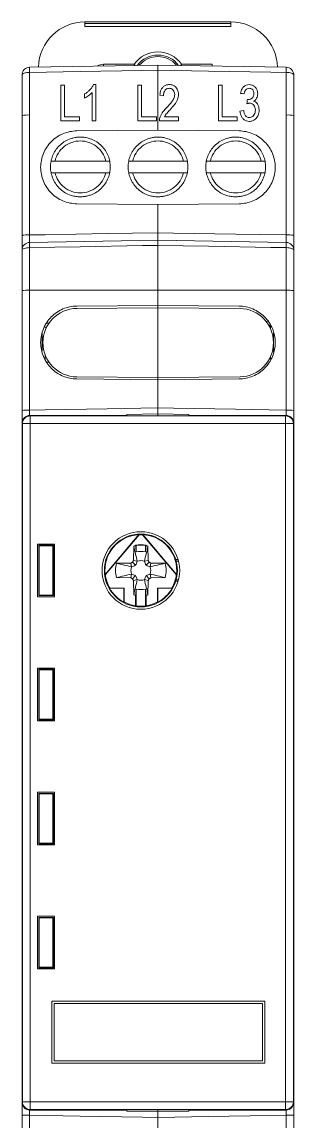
# Model space of a CAD drawing. Header units: millimetres. Extents: x 2703 to 2776, y 1842 to 1949.
# Drawn here: x 2728.5 to 2746, y 1877.8 to 1948.7 of the extents above; entities that cross this region are included whole.
import ezdxf

# ---------------------------------------------------------------- set-up
doc = ezdxf.new("R2010")
doc.units = ezdxf.units.MM

msp = doc.modelspace()

# ---------------------------------------------------------------- linework, layer by layer
at = {"color": 7, "linetype": 'Continuous', "lineweight": 15}
for p, q in [((2732.549, 1948.67), (2741.949, 1948.67)), ((2732.549, 1948.57), (2732.549, 1948.67)), ((2732.549, 1948.57), (2741.949, 1948.57)), ((2732.549, 1948.57), (2732.549, 1948.37)), ((2741.949, 1948.57), (2741.949, 1948.67)), ((2741.949, 1948.57), (2741.949, 1948.37)), ((2741.949, 1948.37), (2732.549, 1948.37)), ((2728.99, 1945.75), (2737.249, 1945.895)), ((2733.749, 1945.939), (2735.726, 1945.939)), ((2737.249, 1945.895), (2745.508, 1945.75)), ((2738.772, 1945.939), (2740.749, 1945.939)), ((2728.499, 1942.644), (2728.499, 1945.251)), ((2728.99, 1945.414), (2728.99, 1942.668)), ((2737.249, 1945.563), (2737.249, 1942.675)), ((2745.508, 1942.668), (2745.508, 1945.414)), ((2745.999, 1945.251), (2745.999, 1942.644)), ((2731, 1944.602), (2731.24, 1944.602)), ((2733.096, 1944.632), (2733.252, 1944.632)), ((2735.961, 1944.602), (2736.201, 1944.602)), ((2741.151, 1944.602), (2741.391, 1944.602)), ((2737.612, 1943.911), (2737.372, 1943.941)), ((2742.532, 1942.92), (2742.772, 1942.95)), ((2728.499, 1934.915), (2728.499, 1942.644)), ((2728.99, 1942.668), (2728.99, 1934.932)), ((2732.201, 1942.29), (2731, 1942.29)), ((2731.24, 1942.56), (2732.201, 1942.56)), ((2732.201, 1942.56), (2732.201, 1942.29)), ((2733.252, 1942.29), (2733.012, 1942.29)), ((2737.162, 1942.56), (2737.162, 1942.29)), ((2737.249, 1942.675), (2737.249, 1941.69)), ((2738.572, 1942.56), (2738.572, 1942.29)), ((2742.352, 1942.29), (2741.151, 1942.29)), ((2741.391, 1942.56), (2742.352, 1942.56)), ((2742.352, 1942.56), (2742.352, 1942.29)), ((2745.508, 1934.932), (2745.508, 1942.668)), ((2745.999, 1942.644), (2745.999, 1934.915)), ((2746.009, 1942.551), (2745.999, 1942.551)), ((2746.009, 1942.551), (2746.009, 1937.884)), ((2737.249, 1941.69), (2742.469, 1941.644)), ((2730.624, 1939.697), (2733.889, 1939.697)), ((2735.624, 1939.697), (2738.889, 1939.697)), ((2740.624, 1939.697), (2743.889, 1939.697)), ((2733.889, 1938.947), (2730.624, 1938.947)), ((2738.889, 1938.947), (2735.624, 1938.947)), ((2743.889, 1938.947), (2740.624, 1938.947)), ((2746.009, 1937.884), (2745.999, 1937.884)), ((2746.009, 1937.884), (2746.009, 1937.217)), ((2737.249, 1936.899), (2732.028, 1936.945)), ((2737.249, 1936.899), (2742.469, 1936.945)), ((2737.249, 1936.899), (2737.249, 1935.076)), ((2746.009, 1937.217), (2745.999, 1937.217)), ((2746.009, 1936.551), (2745.999, 1936.551)), ((2746.009, 1937.217), (2746.009, 1936.551)), ((2728.99, 1934.45), (2737.249, 1934.595)), ((2737.249, 1934.595), (2745.508, 1934.45)), ((2728.499, 1931.344), (2728.499, 1933.951)), ((2728.99, 1934.114), (2728.99, 1931.368)), ((2737.249, 1934.263), (2737.249, 1931.375)), ((2745.508, 1931.368), (2745.508, 1934.114)), ((2745.999, 1933.951), (2745.999, 1931.344)), ((2746.009, 1933.051), (2745.999, 1933.051)), ((2746.009, 1930.651), (2746.009, 1933.051)), ((2728.499, 1923.615), (2728.499, 1931.344)), ((2728.99, 1931.368), (2737.249, 1931.375)), ((2728.99, 1931.368), (2728.99, 1923.632)), ((2737.249, 1931.375), (2737.249, 1930.39)), ((2745.508, 1931.368), (2737.249, 1931.375)), ((2745.508, 1923.632), (2745.508, 1931.368)), ((2745.999, 1931.344), (2745.999, 1923.615)), ((2737.249, 1930.39), (2732.028, 1930.344)), ((2737.249, 1930.239), (2732.03, 1930.193)), ((2737.249, 1930.39), (2742.469, 1930.344)), ((2737.249, 1925.734), (2737.249, 1930.239)), ((2742.536, 1930.193), (2737.249, 1930.239)), ((2746.009, 1930.651), (2745.999, 1930.651)), ((2729.954, 1928.995), (2730.086, 1928.995)), ((2730.059, 1929.239), (2730.232, 1929.239)), ((2744.209, 1929.36), (2744.34, 1929.363)), ((2744.449, 1928.987), (2744.449, 1929.165)), ((2729.799, 1928.609), (2729.799, 1927.432)), ((2729.871, 1928.345), (2729.799, 1928.345)), ((2744.699, 1927.408), (2744.699, 1928.583)), ((2730.232, 1926.734), (2730.101, 1926.734)), ((2744.33, 1926.611), (2744.211, 1926.613)), ((2737.249, 1925.599), (2732.028, 1925.645)), ((2737.249, 1925.734), (2732.03, 1925.78)), ((2742.541, 1925.78), (2737.249, 1925.734)), ((2737.249, 1925.599), (2742.469, 1925.645)), ((2737.249, 1925.599), (2737.249, 1923.776)), ((2728.999, 1923.295), (2729.028, 1923.265)), ((2735.249, 1923.295), (2728.999, 1923.295)), ((2729.028, 1922.765), (2729.028, 1923.265)), ((2729.028, 1923.265), (2745.47, 1923.265)), ((2735.043, 1923.284), (2735.043, 1923.274)), ((2735.249, 1923.284), (2735.043, 1923.284)), ((2735.043, 1923.274), (2735.043, 1923.284)), ((2735.043, 1923.274), (2739.455, 1923.274)), ((2735.249, 1923.36), (2737.249, 1923.395)), ((2735.249, 1923.274), (2735.249, 1923.36)), ((2737.249, 1923.395), (2737.249, 1923.274)), ((2737.249, 1923.395), (2739.249, 1923.36)), ((2739.249, 1923.36), (2739.249, 1923.274)), ((2745.499, 1923.295), (2739.249, 1923.295)), ((2739.455, 1923.284), (2739.249, 1923.284)), ((2739.455, 1923.274), (2739.455, 1923.284)), ((2739.455, 1923.274), (2739.455, 1923.284)), ((2745.47, 1923.265), (2745.499, 1923.295)), ((2745.47, 1922.765), (2745.47, 1923.265)), ((2728.528, 1922.765), (2728.499, 1922.795)), ((2728.499, 1922.795), (2728.499, 1878.995)), ((2728.499, 1922.651), (2728.499, 1879.139)), ((2729.028, 1922.765), (2728.528, 1922.765)), ((2728.528, 1879.024), (2728.528, 1922.765)), ((2745.47, 1922.765), (2729.028, 1922.765)), ((2729.028, 1922.765), (2729.028, 1879.024)), ((2745.47, 1879.024), (2745.47, 1922.765)), ((2745.97, 1922.765), (2745.47, 1922.765)), ((2745.999, 1922.795), (2745.97, 1922.765)), ((2745.97, 1922.765), (2745.97, 1879.024)), ((2745.999, 1878.995), (2745.999, 1922.795)), ((2745.999, 1879.139), (2745.999, 1922.651)), ((2733.849, 1913.033), (2736.025, 1915.606)), ((2733.867, 1913.027), (2736.033, 1915.589)), ((2736.033, 1915.589), (2736.025, 1915.606)), ((2736.273, 1915.606), (2736.265, 1915.589)), ((2736.265, 1915.589), (2738.431, 1913.027)), ((2736.273, 1915.606), (2738.449, 1913.033)), ((2729.499, 1914.995), (2730.599, 1914.995)), ((2729.499, 1911.595), (2729.499, 1914.995)), ((2729.609, 1914.885), (2729.574, 1914.92)), ((2729.574, 1914.92), (2729.574, 1911.67)), ((2730.524, 1914.92), (2729.574, 1914.92)), ((2729.609, 1914.885), (2729.609, 1911.704)), ((2730.489, 1914.885), (2729.609, 1914.885)), ((2730.489, 1914.885), (2730.524, 1914.92)), ((2730.489, 1911.704), (2730.489, 1914.885)), ((2730.524, 1911.67), (2730.524, 1914.92)), ((2730.599, 1914.995), (2730.599, 1911.595)), ((2735.688, 1914.86), (2735.672, 1913.94)), ((2735.814, 1914.928), (2735.814, 1914.892)), ((2735.849, 1914.899), (2735.849, 1914.491)), ((2736.449, 1914.491), (2736.449, 1914.899)), ((2736.484, 1914.892), (2736.484, 1914.928)), ((2736.626, 1913.94), (2736.61, 1914.86)), ((2735.672, 1913.94), (2735.62, 1913.824)), ((2735.672, 1913.94), (2735.916, 1913.885)), ((2736.626, 1913.94), (2736.381, 1913.885)), ((2736.678, 1913.824), (2736.626, 1913.94)), ((2738.392, 1913.995), (2738.549, 1913.995)), ((2738.421, 1913.895), (2738.576, 1913.895)), ((2735.504, 1913.772), (2734.583, 1913.756)), ((2735.62, 1913.824), (2735.504, 1913.772)), ((2735.504, 1913.772), (2735.558, 1913.527)), ((2735.62, 1913.824), (2735.814, 1913.63)), ((2736.678, 1913.824), (2736.484, 1913.63)), ((2736.794, 1913.772), (2736.678, 1913.824)), ((2736.794, 1913.772), (2736.74, 1913.527)), ((2737.715, 1913.756), (2736.794, 1913.772)), ((2733.849, 1913.033), (2733.867, 1913.027)), ((2734.583, 1912.833), (2735.504, 1912.817)), ((2735.504, 1912.817), (2735.558, 1913.062)), ((2735.504, 1912.817), (2735.62, 1912.766)), ((2735.62, 1912.766), (2735.814, 1912.96)), ((2735.62, 1912.766), (2735.672, 1912.649)), ((2735.672, 1912.649), (2735.916, 1912.704)), ((2735.672, 1912.649), (2735.688, 1911.729)), ((2736.626, 1912.649), (2736.381, 1912.704)), ((2736.678, 1912.766), (2736.484, 1912.96)), ((2736.61, 1911.729), (2736.626, 1912.649)), ((2736.626, 1912.649), (2736.678, 1912.766)), ((2736.678, 1912.766), (2736.794, 1912.817)), ((2736.794, 1912.817), (2736.74, 1913.062)), ((2736.794, 1912.817), (2737.715, 1912.833)), ((2738.549, 1912.595), (2738.392, 1912.595)), ((2738.576, 1912.695), (2738.421, 1912.695)), ((2738.431, 1913.027), (2738.449, 1913.033)), ((2734.15, 1912.162), (2734.14, 1912.145)), ((2735.049, 1912.145), (2734.14, 1912.145)), ((2735.066, 1912.162), (2734.15, 1912.162)), ((2735.049, 1912.145), (2735.066, 1912.162)), ((2735.049, 1911.258), (2735.049, 1912.145)), ((2735.066, 1911.268), (2735.066, 1912.162)), ((2735.849, 1912.098), (2735.849, 1911.003)), ((2736.449, 1911.003), (2736.449, 1912.098)), ((2737.231, 1912.162), (2737.231, 1911.268)), ((2738.148, 1912.162), (2737.231, 1912.162)), ((2737.249, 1912.145), (2737.231, 1912.162)), ((2738.158, 1912.145), (2737.249, 1912.145)), ((2737.249, 1912.145), (2737.249, 1911.258)), ((2730.599, 1911.595), (2729.499, 1911.595)), ((2729.609, 1911.704), (2729.574, 1911.67)), ((2729.574, 1911.67), (2730.524, 1911.67)), ((2729.609, 1911.704), (2730.489, 1911.704)), ((2730.489, 1911.704), (2730.524, 1911.67)), ((2735.049, 1911.258), (2735.066, 1911.268)), ((2735.814, 1911.697), (2735.814, 1911.021)), ((2736.484, 1911.021), (2736.484, 1911.697)), ((2737.231, 1911.268), (2737.249, 1911.258)), ((2729.499, 1906.995), (2730.599, 1906.995)), ((2729.499, 1903.595), (2729.499, 1906.995)), ((2729.609, 1906.885), (2729.574, 1906.92)), ((2729.574, 1906.92), (2729.574, 1903.67)), ((2730.524, 1906.92), (2729.574, 1906.92)), ((2729.609, 1906.885), (2729.609, 1903.704)), ((2730.489, 1906.885), (2729.609, 1906.885)), ((2730.489, 1906.885), (2730.524, 1906.92)), ((2730.489, 1903.704), (2730.489, 1906.885)), ((2730.524, 1903.67), (2730.524, 1906.92)), ((2730.599, 1906.995), (2730.599, 1903.595)), ((2730.599, 1903.595), (2729.499, 1903.595)), ((2729.609, 1903.704), (2729.574, 1903.67)), ((2729.574, 1903.67), (2730.524, 1903.67)), ((2729.609, 1903.704), (2730.489, 1903.704)), ((2730.489, 1903.704), (2730.524, 1903.67)), ((2729.499, 1895.595), (2729.499, 1898.995)), ((2729.499, 1898.995), (2730.599, 1898.995)), ((2730.599, 1898.995), (2730.599, 1895.595)), ((2729.609, 1898.885), (2729.574, 1898.92)), ((2729.574, 1898.92), (2729.574, 1895.67)), ((2730.524, 1898.92), (2729.574, 1898.92)), ((2729.609, 1898.885), (2729.609, 1895.704)), ((2730.489, 1898.885), (2729.609, 1898.885)), ((2730.489, 1898.885), (2730.524, 1898.92)), ((2730.489, 1895.704), (2730.489, 1898.885)), ((2730.524, 1895.67), (2730.524, 1898.92)), ((2730.599, 1895.595), (2729.499, 1895.595)), ((2729.609, 1895.704), (2729.574, 1895.67)), ((2729.574, 1895.67), (2730.524, 1895.67)), ((2729.609, 1895.704), (2730.489, 1895.704)), ((2730.489, 1895.704), (2730.524, 1895.67)), ((2729.499, 1890.995), (2730.599, 1890.995)), ((2729.499, 1887.595), (2729.499, 1890.995)), ((2729.609, 1890.885), (2729.574, 1890.92)), ((2730.524, 1890.92), (2729.574, 1890.92)), ((2729.574, 1890.92), (2729.574, 1887.67)), ((2730.489, 1890.885), (2729.609, 1890.885)), ((2729.609, 1890.885), (2729.609, 1887.704)), ((2730.489, 1890.885), (2730.524, 1890.92)), ((2730.489, 1887.704), (2730.489, 1890.885)), ((2730.524, 1887.67), (2730.524, 1890.92)), ((2730.599, 1890.995), (2730.599, 1887.595)), ((2729.609, 1887.704), (2729.574, 1887.67)), ((2729.574, 1887.67), (2730.524, 1887.67)), ((2729.609, 1887.704), (2730.489, 1887.704)), ((2730.489, 1887.704), (2730.524, 1887.67)), ((2730.599, 1887.595), (2729.499, 1887.595)), ((2744.128, 1885.524), (2730.428, 1885.524)), ((2730.428, 1885.524), (2730.428, 1881.524)), ((2744.128, 1881.524), (2744.128, 1885.524)), ((2743.978, 1885.374), (2730.578, 1885.374)), ((2730.578, 1885.374), (2730.578, 1881.674)), ((2743.978, 1881.674), (2743.978, 1885.374)), ((2730.428, 1881.524), (2744.128, 1881.524)), ((2730.578, 1881.674), (2743.978, 1881.674)), ((2728.499, 1878.995), (2728.528, 1879.024)), ((2729.028, 1879.024), (2728.528, 1879.024)), ((2729.028, 1878.524), (2728.999, 1878.495)), ((2728.999, 1878.495), (2735.249, 1878.495)), ((2729.028, 1879.024), (2745.47, 1879.024)), ((2729.028, 1878.524), (2729.028, 1879.024)), ((2745.47, 1878.524), (2729.028, 1878.524)), ((2735.043, 1878.515), (2735.043, 1878.505)), ((2739.455, 1878.515), (2735.043, 1878.515)), ((2735.043, 1878.505), (2735.043, 1878.515)), ((2735.043, 1878.505), (2735.249, 1878.505)), ((2735.249, 1878.429), (2735.249, 1878.515)), ((2737.249, 1878.395), (2735.249, 1878.429)), ((2737.249, 1878.515), (2737.249, 1878.395)), ((2739.249, 1878.429), (2737.249, 1878.395)), ((2739.249, 1878.515), (2739.249, 1878.429)), ((2739.249, 1878.505), (2739.455, 1878.505)), ((2739.249, 1878.495), (2745.499, 1878.495)), ((2739.455, 1878.505), (2739.455, 1878.515)), ((2739.455, 1878.505), (2739.455, 1878.515)), ((2745.97, 1879.024), (2745.47, 1879.024)), ((2745.47, 1878.524), (2745.47, 1879.024)), ((2745.499, 1878.495), (2745.47, 1878.524)), ((2745.97, 1879.024), (2745.999, 1878.995)), ((2728.499, 1870.446), (2728.499, 1878.175)), ((2728.99, 1878.157), (2728.99, 1870.422)), ((2737.249, 1878.013), (2737.249, 1876.19)), ((2745.508, 1870.422), (2745.508, 1878.157)), ((2745.999, 1878.175), (2745.999, 1870.446))]:
    msp.add_line(p, q, dxfattribs=at)
at = {"color": 102, "linetype": 'Continuous', "lineweight": 15}
for p, q in [((2733.749, 1945.833), (2733.749, 1945.939)), ((2740.749, 1945.939), (2740.749, 1945.833)), ((2737.249, 1930.239), (2737.249, 1930.39)), ((2744.502, 1928.874), (2744.502, 1929.069)), ((2729.995, 1927.178), (2729.995, 1926.879)), ((2744.502, 1926.921), (2744.502, 1927.096)), ((2737.249, 1925.599), (2737.249, 1925.734))]:
    msp.add_line(p, q, dxfattribs=at)
at = {"color": 7, "linetype": 'Continuous', "lineweight": 15, "flags": 128}
for points in [[(2728.99, 1945.414), (2728.894, 1945.41), (2728.801, 1945.401), (2728.717, 1945.385), (2728.642, 1945.365), (2728.581, 1945.34), (2728.536, 1945.312), (2728.508, 1945.282), (2728.499, 1945.251)], [(2737.249, 1945.563), (2736.249, 1945.545), (2732.25, 1945.473), (2728.99, 1945.414)], [(2745.508, 1945.414), (2744.508, 1945.432), (2740.509, 1945.504), (2737.249, 1945.563)], [(2745.508, 1945.414), (2745.604, 1945.41), (2745.696, 1945.401), (2745.781, 1945.385), (2745.855, 1945.365), (2745.916, 1945.34), (2745.962, 1945.312), (2745.989, 1945.282), (2745.999, 1945.251)], [(2742.802, 1944.031), (2742.668, 1944.048), (2742.562, 1944.061)], [(2743.012, 1943.671), (2743.032, 1943.669), (2743.048, 1943.668)], [(2737.249, 1941.69), (2734.639, 1941.667), (2732.028, 1941.644)], [(2728.99, 1934.932), (2729.99, 1934.95), (2733.989, 1935.02), (2737.249, 1935.076)], [(2737.249, 1935.076), (2738.249, 1935.059), (2742.247, 1934.989), (2745.508, 1934.932)], [(2728.499, 1933.951), (2728.508, 1933.982), (2728.536, 1934.012), (2728.581, 1934.04), (2728.642, 1934.065), (2728.717, 1934.085), (2728.801, 1934.101), (2728.894, 1934.11), (2728.99, 1934.114)], [(2737.249, 1934.263), (2736.249, 1934.245), (2732.25, 1934.173), (2728.99, 1934.114)], [(2745.508, 1934.114), (2744.508, 1934.132), (2740.509, 1934.204), (2737.249, 1934.263)], [(2745.508, 1934.114), (2745.604, 1934.11), (2745.696, 1934.101), (2745.781, 1934.085), (2745.855, 1934.065), (2745.916, 1934.04), (2745.962, 1934.012), (2745.989, 1933.982), (2745.999, 1933.951)], [(2728.99, 1923.632), (2729.99, 1923.65), (2733.989, 1923.72), (2737.249, 1923.776)], [(2737.249, 1923.776), (2738.249, 1923.759), (2742.247, 1923.689), (2745.508, 1923.632)], [(2738.158, 1912.145), (2738.153, 1912.153), (2738.148, 1912.162)], [(2737.249, 1878.013), (2736.249, 1878.03), (2732.25, 1878.1), (2728.99, 1878.157)], [(2745.508, 1878.157), (2744.508, 1878.139), (2740.509, 1878.07), (2737.249, 1878.013)]]:
    msp.add_lwpolyline(points, dxfattribs=at)
at = {"color": 7, "linetype": 'Continuous', "lineweight": 15}
for radius in [2.5, 2.35]:
    msp.add_circle((2736.149, 1913.295), radius, dxfattribs=at)
for centre, radius, start, end in [((2732.549, 1945.67), 3, 90, 178.23354), ((2741.949, 1945.67), 3, 1.75473, 90), ((2737.249, 1944.89), 1.85, 34.57386, 145.42614), ((2737.249, 1944.89), 1.65, 36.5266, 143.4734), ((2737.249, 1944.89), 1.55, 39.41267, 140.58733), ((2728.999, 1945.251), 0.5, 91, 180), ((2734.804, 1945.582), 5.816, 178.34164, 181.65836), ((2739.694, 1945.582), 5.816, 358.34164, 1.65836), ((2745.499, 1945.251), 0.5, 0, 89), ((2728.869, 1940.107), 2.564, 87.29203, 98.30123), ((2745.629, 1940.107), 2.564, 81.69877, 92.70797), ((2728.869, 1931.51), 3.425, 87.97155, 96.20273), ((2728.999, 1933.951), 0.5, 91, 180), ((2734.804, 1934.282), 5.816, 178.34159, 181.65841), ((2745.629, 1931.51), 3.425, 83.79727, 92.02845), ((2739.694, 1934.282), 5.816, 358.34159, 1.65841), ((2745.499, 1933.951), 0.5, 0, 89), ((2728.869, 1928.806), 2.565, 87.29347, 98.29935), ((2745.629, 1928.806), 2.565, 81.70065, 92.70653), ((2732.049, 1927.987), 2.207, 90.5, 269.5), ((2728.869, 1920.21), 3.424, 87.97126, 96.20345), ((2729.028, 1922.765), 0.5, 90.00172, 179.99838), ((2745.469, 1922.765), 0.5, 0.00162, 89.99828), ((2745.629, 1920.21), 3.424, 83.79655, 92.02874), ((2736.149, 1913.295), 2.315, 93.07453, 186.49359), ((2736.149, 1913.295), 2.298, 87.11313, 92.88687), ((2736.149, 1913.295), 2.315, 353.50641, 86.92547), ((2736.149, 1913.295), 1.632, 101.84152, 106.41183), ((2736.149, 1913.295), 1.667, 78.41006, 101.58994), ((2736.149, 1913.295), 1.632, 79.40852, 100.59148), ((2736.149, 1913.295), 1.632, 73.58817, 78.15848), ((2736.149, 1913.295), 1.233, 75.92155, 104.07845), ((2736.149, 1913.295), 0.635, 68.51641, 111.48359), ((2736.149, 1913.295), 1.632, 163.58817, 196.41183), ((2736.149, 1913.295), 0.635, 158.51641, 201.48359), ((2736.149, 1913.295), 0.635, 338.51641, 21.48359), ((2736.149, 1913.295), 1.632, 343.58817, 16.41183), ((2736.149, 1913.295), 2.298, 186.68126, 209.53254), ((2736.149, 1913.295), 0.635, 248.51641, 291.48359), ((2736.149, 1913.295), 2.298, 330.46746, 353.31874), ((2736.149, 1913.295), 2.315, 209.78462, 241.6313), ((2736.149, 1913.295), 1.632, 253.58817, 258.15848), ((2736.149, 1913.295), 1.233, 255.92155, 284.07845), ((2736.149, 1913.295), 1.632, 281.84152, 286.41183), ((2736.149, 1913.295), 2.315, 298.3687, 330.21538), ((2736.149, 1913.295), 2.298, 241.89062, 261.61807), ((2736.149, 1913.295), 2.312, 262.5431, 277.4569), ((2736.149, 1913.295), 2.298, 278.38193, 298.10938), ((2729.028, 1879.024), 0.5, 180.00162, 269.99828), ((2745.469, 1879.024), 0.5, 270.00172, 359.99838), ((2728.869, 1881.579), 3.424, 263.79655, 272.02874), ((2745.629, 1881.579), 3.424, 267.97126, 276.20345)]:
    msp.add_arc(centre, radius, start, end, dxfattribs=at)
at = {"color": 102, "linetype": 'Continuous', "lineweight": 15}
msp.add_arc((2733.749, 1945.14), 0.8, 90, 118.96604, dxfattribs=at)
at = {"color": 7, "linetype": 'Continuous', "lineweight": 15}
for centre, major_axis, ratio, start_param, end_param in [((2742.483, 1927.987), (-1.412, 1.697), 0.999163, 2.473844, 5.564823), ((2729.999, 1928.046), (0.142, 0.144), 0.975618, 2.362365, 3.040961), ((2728.999, 1922.795), (-0.354, 0.354), 0.999973, 5.497801, 7.06857), ((2745.499, 1922.795), (0.354, 0.354), 0.999973, 5.497801, 7.06857), ((2737.306, 1913.295), (2.894, 0), 0.916608, 4.17078, 4.184807), ((2734.992, 1913.295), (2.894, 0), 0.916608, 5.239971, 5.253998), ((2728.999, 1878.995), (-0.354, -0.354), 0.999973, 5.497801, 7.06857), ((2745.499, 1878.995), (0.354, -0.354), 0.999973, 5.497801, 7.06857)]:
    msp.add_ellipse(centre, major_axis=major_axis, ratio=ratio, start_param=start_param, end_param=end_param, dxfattribs=at)
for points, knots in [([(2735.726, 1945.939), (2735.726, 1945.938), (2735.737, 1945.918), (2735.75, 1945.893), (2735.762, 1945.872), (2735.763, 1945.869)], [0, 0, 0, 0, 0.038209, 0.854369, 1, 1, 1, 1]), ([(2737.249, 1945.895), (2737.249, 1945.895), (2737.249, 1945.862), (2737.249, 1945.745), (2737.249, 1945.66), (2737.249, 1945.563)], [0, 0, 0, 0, 0.5, 0.5, 1, 1, 1, 1]), ([(2737.249, 1945.563), (2737.249, 1945.66), (2737.249, 1945.744), (2737.249, 1945.862), (2737.249, 1945.895), (2737.249, 1945.895)], [0, 0, 0, 0, 0.5, 0.5, 1, 1, 1, 1]), ([(2738.772, 1945.939), (2738.771, 1945.938), (2738.76, 1945.918), (2738.747, 1945.893), (2738.736, 1945.872), (2738.734, 1945.869)], [0, 0, 0, 0, 0.038209, 0.854369, 1, 1, 1, 1]), ([(2731, 1944.602), (2731, 1944.511), (2731, 1944.327), (2731, 1944.044), (2731, 1943.752), (2731, 1943.37), (2731, 1942.882), (2731, 1942.494), (2731, 1942.29)], [0, 0, 0, 0, 0.11981, 0.243029, 0.369756, 0.500077, 0.738236, 1, 1, 1, 1]), ([(2731.24, 1942.56), (2731.24, 1942.68), (2731.24, 1942.914), (2731.24, 1943.256), (2731.24, 1943.653), (2731.24, 1944.102), (2731.24, 1944.437), (2731.24, 1944.602)], [0, 0, 0, 0, 0.174255, 0.340883, 0.499971, 0.755474, 1, 1, 1, 1]), ([(2733.096, 1944.632), (2733.068, 1944.567), (2733.034, 1944.504), (2732.993, 1944.446), (2732.953, 1944.39), (2732.908, 1944.337), (2732.861, 1944.287), (2732.812, 1944.237), (2732.76, 1944.191), (2732.705, 1944.148), (2732.65, 1944.105), (2732.591, 1944.067), (2732.531, 1944.031)], [0, 0, 0, 0, 0.256107, 0.256107, 0.256107, 0.503361, 0.503361, 0.503361, 0.751816, 0.751816, 0.751816, 1, 1, 1, 1]), ([(2733.252, 1942.29), (2733.252, 1942.427), (2733.252, 1942.696), (2733.252, 1943.089), (2733.252, 1943.545), (2733.252, 1944.059), (2733.252, 1944.443), (2733.252, 1944.632)], [0, 0, 0, 0, 0.174223, 0.340848, 0.49997, 0.755462, 1, 1, 1, 1]), ([(2735.961, 1944.602), (2735.961, 1944.509), (2735.961, 1944.324), (2735.961, 1944.04), (2735.961, 1943.749), (2735.961, 1943.366), (2735.961, 1942.879), (2735.961, 1942.49), (2735.961, 1942.29)], [0, 0, 0, 0, 0.121468, 0.245253, 0.371423, 0.500046, 0.742946, 1, 1, 1, 1]), ([(2736.201, 1942.56), (2736.201, 1942.678), (2736.201, 1942.911), (2736.201, 1943.253), (2736.201, 1943.651), (2736.201, 1944.101), (2736.201, 1944.436), (2736.201, 1944.602)], [0, 0, 0, 0, 0.171788, 0.338422, 0.499986, 0.753975, 1, 1, 1, 1]), ([(2737.987, 1944.632), (2737.956, 1944.631), (2737.924, 1944.63), (2737.893, 1944.626), (2737.833, 1944.618), (2737.772, 1944.602), (2737.718, 1944.575), (2737.661, 1944.547), (2737.608, 1944.509), (2737.564, 1944.463), (2737.521, 1944.418), (2737.486, 1944.365), (2737.459, 1944.308), (2737.405, 1944.194), (2737.383, 1944.067), (2737.372, 1943.941)], [0, 0, 0, 0, 0.08927, 0.08927, 0.08927, 0.263398, 0.263398, 0.263398, 0.447133, 0.447133, 0.447133, 0.629597, 0.629597, 0.629597, 1, 1, 1, 1]), ([(2737.612, 1943.911), (2737.612, 1943.983), (2737.619, 1944.056), (2737.64, 1944.125), (2737.653, 1944.165), (2737.67, 1944.204), (2737.693, 1944.238), (2737.712, 1944.267), (2737.736, 1944.293), (2737.762, 1944.315), (2737.792, 1944.34), (2737.826, 1944.361), (2737.863, 1944.373), (2737.9, 1944.386), (2737.939, 1944.391), (2737.978, 1944.391)], [0, 0, 0, 0, 0.321742, 0.321742, 0.321742, 0.506881, 0.506881, 0.506881, 0.65917, 0.65917, 0.65917, 0.830736, 0.830736, 0.830736, 1, 1, 1, 1]), ([(2737.978, 1944.391), (2738, 1944.391), (2738.021, 1944.39), (2738.042, 1944.386), (2738.076, 1944.38), (2738.109, 1944.369), (2738.138, 1944.352), (2738.176, 1944.331), (2738.211, 1944.302), (2738.239, 1944.269), (2738.267, 1944.236), (2738.289, 1944.198), (2738.304, 1944.158), (2738.324, 1944.104), (2738.332, 1944.046), (2738.332, 1943.988)], [0, 0, 0, 0, 0.10489, 0.10489, 0.10489, 0.273649, 0.273649, 0.273649, 0.491585, 0.491585, 0.491585, 0.709054, 0.709054, 0.709054, 1, 1, 1, 1]), ([(2738.572, 1943.984), (2738.571, 1944.044), (2738.566, 1944.104), (2738.552, 1944.163), (2738.533, 1944.244), (2738.498, 1944.323), (2738.453, 1944.393), (2738.425, 1944.436), (2738.392, 1944.477), (2738.353, 1944.511), (2738.313, 1944.545), (2738.267, 1944.573), (2738.219, 1944.592), (2738.146, 1944.62), (2738.065, 1944.629), (2737.987, 1944.632)], [0, 0, 0, 0, 0.184621, 0.184621, 0.184621, 0.444129, 0.444129, 0.444129, 0.601939, 0.601939, 0.601939, 0.760781, 0.760781, 0.760781, 1, 1, 1, 1]), ([(2741.151, 1944.602), (2741.151, 1944.51), (2741.151, 1944.325), (2741.151, 1944.041), (2741.151, 1943.75), (2741.151, 1943.367), (2741.151, 1942.88), (2741.151, 1942.491), (2741.151, 1942.29)], [0, 0, 0, 0, 0.120891, 0.24448, 0.370844, 0.500054, 0.741486, 1, 1, 1, 1]), ([(2741.391, 1942.56), (2741.391, 1942.679), (2741.391, 1942.912), (2741.391, 1943.255), (2741.391, 1943.652), (2741.391, 1944.101), (2741.391, 1944.437), (2741.391, 1944.602)], [0, 0, 0, 0, 0.172831, 0.339463, 0.49998, 0.754655, 1, 1, 1, 1]), ([(2743.128, 1944.632), (2743.062, 1944.63), (2742.995, 1944.621), (2742.934, 1944.598), (2742.877, 1944.577), (2742.824, 1944.545), (2742.778, 1944.505), (2742.732, 1944.466), (2742.693, 1944.418), (2742.663, 1944.367), (2742.609, 1944.274), (2742.58, 1944.167), (2742.562, 1944.061)], [0, 0, 0, 0, 0.219806, 0.219806, 0.219806, 0.425093, 0.425093, 0.425093, 0.629822, 0.629822, 0.629822, 1, 1, 1, 1]), ([(2742.802, 1944.031), (2742.805, 1944.05), (2742.808, 1944.068), (2742.812, 1944.087), (2742.822, 1944.136), (2742.838, 1944.186), (2742.863, 1944.231), (2742.878, 1944.259), (2742.898, 1944.285), (2742.921, 1944.308), (2742.945, 1944.33), (2742.972, 1944.35), (2743.002, 1944.363), (2743.043, 1944.382), (2743.089, 1944.389), (2743.134, 1944.391)], [0, 0, 0, 0, 0.104104, 0.104104, 0.104104, 0.388823, 0.388823, 0.388823, 0.568536, 0.568536, 0.568536, 0.749971, 0.749971, 0.749971, 1, 1, 1, 1]), ([(2743.673, 1944.03), (2743.672, 1944.091), (2743.666, 1944.153), (2743.65, 1944.213), (2743.633, 1944.277), (2743.605, 1944.339), (2743.567, 1944.394), (2743.536, 1944.439), (2743.498, 1944.481), (2743.455, 1944.516), (2743.41, 1944.553), (2743.358, 1944.584), (2743.302, 1944.603), (2743.246, 1944.623), (2743.186, 1944.63), (2743.128, 1944.632)], [0, 0, 0, 0, 0.205592, 0.205592, 0.205592, 0.428475, 0.428475, 0.428475, 0.611344, 0.611344, 0.611344, 0.806598, 0.806598, 0.806598, 1, 1, 1, 1]), ([(2743.134, 1944.391), (2743.151, 1944.39), (2743.168, 1944.389), (2743.184, 1944.387), (2743.212, 1944.383), (2743.24, 1944.373), (2743.265, 1944.36), (2743.297, 1944.343), (2743.325, 1944.319), (2743.349, 1944.292), (2743.373, 1944.265), (2743.392, 1944.234), (2743.405, 1944.201), (2743.425, 1944.151), (2743.43, 1944.097), (2743.433, 1944.043)], [0, 0, 0, 0, 0.095843, 0.095843, 0.095843, 0.260625, 0.260625, 0.260625, 0.471814, 0.471814, 0.471814, 0.682626, 0.682626, 0.682626, 1, 1, 1, 1]), ([(2732.531, 1943.761), (2732.577, 1943.783), (2732.622, 1943.807), (2732.665, 1943.834), (2732.708, 1943.86), (2732.749, 1943.889), (2732.79, 1943.919), (2732.83, 1943.949), (2732.869, 1943.98), (2732.907, 1944.014), (2732.944, 1944.047), (2732.979, 1944.083), (2733.012, 1944.121)], [0, 0, 0, 0, 0.251723, 0.251723, 0.251723, 0.500768, 0.500768, 0.500768, 0.750207, 0.750207, 0.750207, 1, 1, 1, 1]), ([(2732.531, 1944.031), (2732.531, 1943.986), (2732.531, 1943.897), (2732.531, 1943.806), (2732.531, 1943.761)], [0, 0, 0, 0, 0.497527, 1, 1, 1, 1]), ([(2733.012, 1944.121), (2733.012, 1944.023), (2733.012, 1943.825), (2733.012, 1943.521), (2733.012, 1943.167), (2733.012, 1942.756), (2733.012, 1942.449), (2733.012, 1942.29)], [0, 0, 0, 0, 0.161874, 0.328517, 0.500026, 0.74194, 1, 1, 1, 1]), ([(2738.332, 1943.988), (2738.328, 1943.898), (2738.306, 1943.807), (2738.268, 1943.724), (2738.234, 1943.648), (2738.188, 1943.577), (2738.136, 1943.51), (2738.038, 1943.383), (2737.928, 1943.264), (2737.815, 1943.148)], [0, 0, 0, 0, 0.273801, 0.273801, 0.273801, 0.523391, 0.523391, 0.523391, 1, 1, 1, 1]), ([(2738.029, 1943.009), (2738.127, 1943.116), (2738.223, 1943.224), (2738.312, 1943.338), (2738.394, 1943.443), (2738.47, 1943.555), (2738.516, 1943.679), (2738.553, 1943.776), (2738.57, 1943.881), (2738.572, 1943.984)], [0, 0, 0, 0, 0.37722, 0.37722, 0.37722, 0.725987, 0.725987, 0.725987, 1, 1, 1, 1]), ([(2743.012, 1943.671), (2743.007, 1943.626), (2742.997, 1943.535), (2742.987, 1943.445), (2742.982, 1943.399)], [0, 0, 0, 0, 0.496035, 1, 1, 1, 1]), ([(2743.433, 1944.043), (2743.432, 1944.015), (2743.43, 1943.986), (2743.425, 1943.958), (2743.419, 1943.921), (2743.406, 1943.885), (2743.388, 1943.852), (2743.37, 1943.818), (2743.346, 1943.788), (2743.317, 1943.762), (2743.288, 1943.736), (2743.255, 1943.715), (2743.22, 1943.7), (2743.166, 1943.678), (2743.107, 1943.668), (2743.048, 1943.668)], [0, 0, 0, 0, 0.14138, 0.14138, 0.14138, 0.329095, 0.329095, 0.329095, 0.519949, 0.519949, 0.519949, 0.710757, 0.710757, 0.710757, 1, 1, 1, 1]), ([(2743.412, 1943.558), (2743.465, 1943.59), (2743.514, 1943.629), (2743.553, 1943.676), (2743.59, 1943.72), (2743.618, 1943.771), (2743.638, 1943.824), (2743.662, 1943.89), (2743.671, 1943.96), (2743.673, 1944.03)], [0, 0, 0, 0, 0.324268, 0.324268, 0.324268, 0.627756, 0.627756, 0.627756, 1, 1, 1, 1]), ([(2737.815, 1943.148), (2737.736, 1943.066), (2737.659, 1942.981), (2737.589, 1942.891), (2737.51, 1942.79), (2737.44, 1942.679), (2737.394, 1942.559), (2737.361, 1942.474), (2737.341, 1942.381), (2737.342, 1942.29)], [0, 0, 0, 0, 0.340175, 0.340175, 0.340175, 0.725646, 0.725646, 0.725646, 1, 1, 1, 1]), ([(2737.672, 1942.56), (2737.694, 1942.604), (2737.718, 1942.647), (2737.746, 1942.686), (2737.773, 1942.725), (2737.804, 1942.762), (2737.836, 1942.798), (2737.898, 1942.87), (2737.964, 1942.94), (2738.029, 1943.009)], [0, 0, 0, 0, 0.254231, 0.254231, 0.254231, 0.503845, 0.503845, 0.503845, 1, 1, 1, 1]), ([(2742.532, 1942.92), (2742.538, 1942.857), (2742.547, 1942.793), (2742.564, 1942.731), (2742.584, 1942.662), (2742.612, 1942.593), (2742.651, 1942.532), (2742.684, 1942.481), (2742.724, 1942.434), (2742.769, 1942.394), (2742.819, 1942.351), (2742.877, 1942.316), (2742.938, 1942.293), (2742.999, 1942.27), (2743.066, 1942.262), (2743.131, 1942.26)], [0, 0, 0, 0, 0.195082, 0.195082, 0.195082, 0.416888, 0.416888, 0.416888, 0.600897, 0.600897, 0.600897, 0.801124, 0.801124, 0.801124, 1, 1, 1, 1]), ([(2743.135, 1942.5), (2743.11, 1942.501), (2743.086, 1942.502), (2743.062, 1942.508), (2743.029, 1942.516), (2742.997, 1942.529), (2742.969, 1942.548), (2742.941, 1942.566), (2742.916, 1942.59), (2742.896, 1942.617), (2742.854, 1942.669), (2742.827, 1942.732), (2742.807, 1942.796), (2742.792, 1942.846), (2742.781, 1942.898), (2742.772, 1942.95)], [0, 0, 0, 0, 0.114311, 0.114311, 0.114311, 0.273887, 0.273887, 0.273887, 0.431917, 0.431917, 0.431917, 0.74901, 0.74901, 0.74901, 1, 1, 1, 1]), ([(2742.982, 1943.399), (2743.009, 1943.407), (2743.036, 1943.415), (2743.064, 1943.421), (2743.078, 1943.424), (2743.091, 1943.426), (2743.105, 1943.428), (2743.12, 1943.43), (2743.134, 1943.43), (2743.148, 1943.431)], [0, 0, 0, 0, 0.499277, 0.499277, 0.499277, 0.749658, 0.749658, 0.749658, 1, 1, 1, 1]), ([(2743.131, 1942.26), (2743.143, 1942.26), (2743.156, 1942.261), (2743.168, 1942.261), (2743.241, 1942.265), (2743.315, 1942.283), (2743.381, 1942.315), (2743.451, 1942.348), (2743.515, 1942.398), (2743.568, 1942.454), (2743.622, 1942.511), (2743.666, 1942.578), (2743.698, 1942.649), (2743.744, 1942.754), (2743.761, 1942.872), (2743.763, 1942.987)], [0, 0, 0, 0, 0.033822, 0.033822, 0.033822, 0.238567, 0.238567, 0.238567, 0.456682, 0.456682, 0.456682, 0.675096, 0.675096, 0.675096, 1, 1, 1, 1]), ([(2743.523, 1942.984), (2743.521, 1942.936), (2743.518, 1942.887), (2743.508, 1942.84), (2743.496, 1942.791), (2743.478, 1942.742), (2743.453, 1942.698), (2743.426, 1942.652), (2743.39, 1942.611), (2743.349, 1942.577), (2743.319, 1942.553), (2743.285, 1942.533), (2743.248, 1942.52), (2743.212, 1942.506), (2743.173, 1942.501), (2743.135, 1942.5)], [0, 0, 0, 0, 0.209524, 0.209524, 0.209524, 0.431536, 0.431536, 0.431536, 0.66368, 0.66368, 0.66368, 0.832011, 0.832011, 0.832011, 1, 1, 1, 1]), ([(2743.148, 1943.431), (2743.171, 1943.43), (2743.194, 1943.429), (2743.216, 1943.425), (2743.251, 1943.418), (2743.286, 1943.406), (2743.317, 1943.388), (2743.356, 1943.366), (2743.392, 1943.335), (2743.421, 1943.3), (2743.45, 1943.265), (2743.474, 1943.224), (2743.49, 1943.181), (2743.513, 1943.119), (2743.521, 1943.051), (2743.523, 1942.984)], [0, 0, 0, 0, 0.104468, 0.104468, 0.104468, 0.26803, 0.26803, 0.26803, 0.479084, 0.479084, 0.479084, 0.689974, 0.689974, 0.689974, 1, 1, 1, 1]), ([(2743.763, 1942.987), (2743.761, 1943.056), (2743.755, 1943.125), (2743.738, 1943.192), (2743.721, 1943.259), (2743.695, 1943.324), (2743.657, 1943.382), (2743.629, 1943.425), (2743.593, 1943.464), (2743.551, 1943.493), (2743.509, 1943.523), (2743.461, 1943.543), (2743.412, 1943.558)], [0, 0, 0, 0, 0.287408, 0.287408, 0.287408, 0.57403, 0.57403, 0.57403, 0.78851, 0.78851, 0.78851, 1, 1, 1, 1]), ([(2735.961, 1942.29), (2736.165, 1942.29), (2736.565, 1942.29), (2736.966, 1942.29), (2737.162, 1942.29)], [0, 0, 0, 0, 0.510478, 1, 1, 1, 1]), ([(2737.162, 1942.56), (2737.004, 1942.56), (2736.684, 1942.56), (2736.364, 1942.56), (2736.201, 1942.56)], [0, 0, 0, 0, 0.49143, 1, 1, 1, 1]), ([(2737.342, 1942.29), (2737.542, 1942.29), (2737.953, 1942.29), (2738.363, 1942.29), (2738.572, 1942.29)], [0, 0, 0, 0, 0.489084, 1, 1, 1, 1]), ([(2738.572, 1942.56), (2738.419, 1942.56), (2738.119, 1942.56), (2737.819, 1942.56), (2737.672, 1942.56)], [0, 0, 0, 0, 0.511557, 1, 1, 1, 1]), ([(2732.028, 1941.644), (2731.874, 1941.643), (2731.722, 1941.627), (2731.424, 1941.565), (2731.276, 1941.519), (2730.993, 1941.4), (2730.859, 1941.327), (2730.606, 1941.156), (2730.486, 1941.057), (2730.272, 1940.84), (2730.175, 1940.722), (2730.006, 1940.466), (2729.933, 1940.329), (2729.76, 1939.907), (2729.699, 1939.599), (2729.699, 1939.142), (2729.714, 1938.988), (2729.773, 1938.688), (2729.817, 1938.542), (2729.934, 1938.259), (2730.007, 1938.122), (2730.175, 1937.868), (2730.271, 1937.75), (2730.596, 1937.422), (2730.852, 1937.249), (2731.277, 1937.07), (2731.422, 1937.025), (2731.721, 1936.963), (2731.876, 1936.946), (2732.028, 1936.945)], [0, 0, 0, 0, 0.0625, 0.0625, 0.125, 0.125, 0.1875, 0.1875, 0.25, 0.25, 0.3125, 0.3125, 0.375, 0.375, 0.5, 0.5, 0.5625, 0.5625, 0.625, 0.625, 0.6875, 0.6875, 0.75, 0.75, 0.875, 0.875, 0.9375, 0.9375, 1, 1, 1, 1]), ([(2742.469, 1941.644), (2742.774, 1941.642), (2743.081, 1941.578), (2743.502, 1941.401), (2743.638, 1941.327), (2743.893, 1941.155), (2744.01, 1941.058), (2744.225, 1940.841), (2744.323, 1940.721), (2744.492, 1940.466), (2744.563, 1940.332), (2744.68, 1940.049), (2744.725, 1939.9), (2744.784, 1939.602), (2744.799, 1939.45), (2744.799, 1939.141), (2744.784, 1938.989), (2744.725, 1938.691), (2744.681, 1938.543), (2744.564, 1938.259), (2744.493, 1938.125), (2744.324, 1937.87), (2744.226, 1937.75), (2744.012, 1937.533), (2743.895, 1937.436), (2743.641, 1937.263), (2743.505, 1937.19), (2743.084, 1937.012), (2742.778, 1936.947), (2742.469, 1936.945)], [0, 0, 0, 0, 0.125, 0.125, 0.1875, 0.1875, 0.25, 0.25, 0.3125, 0.3125, 0.375, 0.375, 0.4375, 0.4375, 0.5, 0.5, 0.5625, 0.5625, 0.625, 0.625, 0.6875, 0.6875, 0.75, 0.75, 0.8125, 0.8125, 0.875, 0.875, 1, 1, 1, 1]), ([(2732.257, 1937.397), (2732.208, 1937.398), (2732.111, 1937.4), (2731.967, 1937.417), (2731.825, 1937.444), (2731.685, 1937.482), (2731.47, 1937.557), (2731.192, 1937.701), (2730.886, 1937.951), (2730.636, 1938.257), (2730.459, 1938.599), (2730.354, 1938.959), (2730.32, 1939.321), (2730.354, 1939.684), (2730.459, 1940.044), (2730.636, 1940.386), (2730.886, 1940.692), (2731.192, 1940.942), (2731.498, 1941.101), (2731.776, 1941.191), (2732.014, 1941.238), (2732.176, 1941.244), (2732.257, 1941.247)], [0, 0, 0, 0, 0.024176, 0.048139, 0.072026, 0.095974, 0.120121, 0.185059, 0.250086, 0.315023, 0.38005, 0.439993, 0.500024, 0.559968, 0.619999, 0.684937, 0.749963, 0.814901, 0.879927, 0.92, 0.95981, 1, 1, 1, 1]), ([(2732.257, 1940.997), (2731.878, 1940.997), (2731.51, 1940.868), (2730.917, 1940.396), (2730.709, 1940.066), (2730.624, 1939.697)], [0, 0, 0, 0, 0.5, 0.5, 1, 1, 1, 1]), ([(2732.257, 1941.247), (2732.305, 1941.246), (2732.402, 1941.243), (2732.546, 1941.227), (2732.689, 1941.2), (2732.829, 1941.162), (2733.043, 1941.086), (2733.321, 1940.942), (2733.627, 1940.692), (2733.877, 1940.386), (2734.054, 1940.044), (2734.159, 1939.685), (2734.193, 1939.322), (2734.159, 1938.959), (2734.054, 1938.599), (2733.877, 1938.257), (2733.627, 1937.951), (2733.321, 1937.701), (2733.015, 1937.543), (2732.737, 1937.452), (2732.499, 1937.405), (2732.338, 1937.399), (2732.257, 1937.397)], [0, 0, 0, 0, 0.024176, 0.048139, 0.072026, 0.095974, 0.120121, 0.185059, 0.250086, 0.315023, 0.38005, 0.439993, 0.500024, 0.559968, 0.619999, 0.684937, 0.749963, 0.814901, 0.879927, 0.92, 0.95981, 1, 1, 1, 1]), ([(2733.889, 1939.697), (2733.804, 1940.066), (2733.597, 1940.396), (2733.003, 1940.868), (2732.636, 1940.997), (2732.257, 1940.997)], [0, 0, 0, 0, 0.5, 0.5, 1, 1, 1, 1]), ([(2737.257, 1937.397), (2737.208, 1937.398), (2737.111, 1937.4), (2736.967, 1937.417), (2736.825, 1937.444), (2736.685, 1937.482), (2736.47, 1937.557), (2736.192, 1937.701), (2735.886, 1937.951), (2735.636, 1938.257), (2735.459, 1938.599), (2735.354, 1938.959), (2735.32, 1939.321), (2735.354, 1939.684), (2735.459, 1940.044), (2735.636, 1940.386), (2735.886, 1940.692), (2736.192, 1940.942), (2736.498, 1941.101), (2736.776, 1941.191), (2737.014, 1941.238), (2737.176, 1941.244), (2737.257, 1941.247)], [0, 0, 0, 0, 0.024176, 0.048139, 0.072026, 0.095974, 0.120121, 0.185059, 0.250086, 0.315023, 0.38005, 0.439993, 0.500024, 0.559968, 0.619999, 0.684937, 0.749963, 0.814901, 0.879927, 0.92, 0.95981, 1, 1, 1, 1]), ([(2737.257, 1940.997), (2736.878, 1940.997), (2736.51, 1940.868), (2735.917, 1940.396), (2735.709, 1940.066), (2735.624, 1939.697)], [0, 0, 0, 0, 0.5, 0.5, 1, 1, 1, 1]), ([(2737.257, 1941.247), (2737.305, 1941.246), (2737.402, 1941.243), (2737.546, 1941.227), (2737.689, 1941.2), (2737.829, 1941.162), (2738.043, 1941.086), (2738.321, 1940.942), (2738.627, 1940.692), (2738.877, 1940.386), (2739.054, 1940.044), (2739.159, 1939.685), (2739.193, 1939.322), (2739.159, 1938.959), (2739.054, 1938.599), (2738.877, 1938.257), (2738.627, 1937.951), (2738.321, 1937.701), (2738.015, 1937.543), (2737.737, 1937.452), (2737.499, 1937.405), (2737.338, 1937.399), (2737.257, 1937.397)], [0, 0, 0, 0, 0.024176, 0.048139, 0.072026, 0.095974, 0.120121, 0.185059, 0.250086, 0.315023, 0.38005, 0.439993, 0.500024, 0.559968, 0.619999, 0.684937, 0.749963, 0.814901, 0.879927, 0.92, 0.95981, 1, 1, 1, 1]), ([(2738.889, 1939.697), (2738.804, 1940.066), (2738.597, 1940.396), (2738.003, 1940.868), (2737.636, 1940.997), (2737.257, 1940.997)], [0, 0, 0, 0, 0.5, 0.5, 1, 1, 1, 1]), ([(2742.257, 1937.397), (2742.208, 1937.398), (2742.111, 1937.4), (2741.967, 1937.417), (2741.825, 1937.444), (2741.685, 1937.482), (2741.47, 1937.557), (2741.192, 1937.701), (2740.886, 1937.951), (2740.636, 1938.257), (2740.459, 1938.599), (2740.354, 1938.959), (2740.32, 1939.321), (2740.354, 1939.684), (2740.459, 1940.044), (2740.636, 1940.386), (2740.886, 1940.692), (2741.192, 1940.942), (2741.498, 1941.101), (2741.776, 1941.191), (2742.014, 1941.238), (2742.176, 1941.244), (2742.257, 1941.247)], [0, 0, 0, 0, 0.024176, 0.048139, 0.072026, 0.095974, 0.120121, 0.185059, 0.250086, 0.315023, 0.38005, 0.439993, 0.500024, 0.559968, 0.619999, 0.684937, 0.749963, 0.814901, 0.879927, 0.92, 0.95981, 1, 1, 1, 1]), ([(2742.257, 1940.997), (2741.878, 1940.997), (2741.51, 1940.868), (2740.917, 1940.396), (2740.709, 1940.066), (2740.624, 1939.697)], [0, 0, 0, 0, 0.5, 0.5, 1, 1, 1, 1]), ([(2742.257, 1941.247), (2742.305, 1941.246), (2742.402, 1941.243), (2742.546, 1941.227), (2742.689, 1941.2), (2742.829, 1941.162), (2743.043, 1941.086), (2743.321, 1940.942), (2743.627, 1940.692), (2743.877, 1940.386), (2744.054, 1940.044), (2744.159, 1939.685), (2744.193, 1939.322), (2744.159, 1938.959), (2744.054, 1938.599), (2743.877, 1938.257), (2743.627, 1937.951), (2743.321, 1937.701), (2743.015, 1937.543), (2742.737, 1937.452), (2742.499, 1937.405), (2742.338, 1937.399), (2742.257, 1937.397)], [0, 0, 0, 0, 0.024176, 0.048139, 0.072026, 0.095974, 0.120121, 0.185059, 0.250086, 0.315023, 0.38005, 0.439993, 0.500024, 0.559968, 0.619999, 0.684937, 0.749963, 0.814901, 0.879927, 0.92, 0.95981, 1, 1, 1, 1]), ([(2743.889, 1939.697), (2743.804, 1940.066), (2743.597, 1940.396), (2743.003, 1940.868), (2742.636, 1940.997), (2742.257, 1940.997)], [0, 0, 0, 0, 0.5, 0.5, 1, 1, 1, 1]), ([(2730.624, 1938.947), (2730.709, 1938.577), (2730.917, 1938.247), (2731.51, 1937.775), (2731.878, 1937.647), (2732.257, 1937.647)], [0, 0, 0, 0, 0.5, 0.5, 1, 1, 1, 1]), ([(2732.257, 1937.647), (2732.636, 1937.647), (2733.003, 1937.775), (2733.597, 1938.247), (2733.804, 1938.577), (2733.889, 1938.947)], [0, 0, 0, 0, 0.5, 0.5, 1, 1, 1, 1]), ([(2735.624, 1938.947), (2735.709, 1938.577), (2735.917, 1938.247), (2736.51, 1937.775), (2736.878, 1937.647), (2737.257, 1937.647)], [0, 0, 0, 0, 0.5, 0.5, 1, 1, 1, 1]), ([(2737.257, 1937.647), (2737.636, 1937.647), (2738.003, 1937.775), (2738.597, 1938.247), (2738.804, 1938.577), (2738.889, 1938.947)], [0, 0, 0, 0, 0.5, 0.5, 1, 1, 1, 1]), ([(2740.624, 1938.947), (2740.709, 1938.577), (2740.917, 1938.247), (2741.51, 1937.775), (2741.878, 1937.647), (2742.257, 1937.647)], [0, 0, 0, 0, 0.5, 0.5, 1, 1, 1, 1]), ([(2742.257, 1937.647), (2742.636, 1937.647), (2743.003, 1937.775), (2743.597, 1938.247), (2743.804, 1938.577), (2743.889, 1938.947)], [0, 0, 0, 0, 0.5, 0.5, 1, 1, 1, 1]), ([(2728.499, 1934.915), (2728.499, 1934.657), (2728.499, 1934.408), (2728.499, 1934.142), (2728.499, 1934.071), (2728.499, 1933.975), (2728.499, 1933.951), (2728.499, 1933.951)], [0, 0, 0, 0, 0.5, 0.5, 0.75, 0.75, 1, 1, 1, 1]), ([(2728.99, 1934.45), (2728.988, 1934.45), (2728.987, 1934.502), (2728.987, 1934.679), (2728.988, 1934.804), (2728.99, 1934.932)], [0, 0, 0, 0, 0.5, 0.5, 1, 1, 1, 1]), ([(2737.249, 1935.076), (2737.249, 1934.948), (2737.249, 1934.823), (2737.249, 1934.646), (2737.249, 1934.595), (2737.249, 1934.595)], [0, 0, 0, 0, 0.5, 0.5, 1, 1, 1, 1]), ([(2737.249, 1934.595), (2737.249, 1934.595), (2737.249, 1934.646), (2737.249, 1934.823), (2737.249, 1934.948), (2737.249, 1935.076)], [0, 0, 0, 0, 0.5, 0.5, 1, 1, 1, 1]), ([(2737.249, 1934.595), (2737.249, 1934.595), (2737.249, 1934.562), (2737.249, 1934.445), (2737.249, 1934.36), (2737.249, 1934.263)], [0, 0, 0, 0, 0.5, 0.5, 1, 1, 1, 1]), ([(2737.249, 1934.263), (2737.249, 1934.36), (2737.249, 1934.444), (2737.249, 1934.562), (2737.249, 1934.595), (2737.249, 1934.595)], [0, 0, 0, 0, 0.5, 0.5, 1, 1, 1, 1]), ([(2745.508, 1934.932), (2745.51, 1934.804), (2745.511, 1934.679), (2745.511, 1934.502), (2745.51, 1934.45), (2745.508, 1934.45)], [0, 0, 0, 0, 0.5, 0.5, 1, 1, 1, 1]), ([(2745.999, 1933.951), (2745.999, 1933.951), (2745.999, 1934.054), (2745.999, 1934.32), (2745.999, 1934.426), (2745.999, 1934.66), (2745.999, 1934.786), (2745.999, 1934.915)], [0, 0, 0, 0, 0.5, 0.5, 0.75, 0.75, 1, 1, 1, 1]), ([(2732.028, 1930.344), (2731.874, 1930.343), (2731.722, 1930.327), (2731.424, 1930.265), (2731.276, 1930.219), (2730.993, 1930.1), (2730.859, 1930.027), (2730.606, 1929.856), (2730.486, 1929.757), (2730.272, 1929.54), (2730.175, 1929.422), (2730.006, 1929.166), (2729.933, 1929.029), (2729.76, 1928.607), (2729.699, 1928.299), (2729.699, 1927.842), (2729.714, 1927.688), (2729.773, 1927.388), (2729.817, 1927.242), (2729.934, 1926.959), (2730.007, 1926.822), (2730.175, 1926.568), (2730.271, 1926.45), (2730.596, 1926.122), (2730.852, 1925.949), (2731.277, 1925.77), (2731.422, 1925.725), (2731.721, 1925.663), (2731.876, 1925.646), (2732.028, 1925.645)], [0, 0, 0, 0, 0.0625, 0.0625, 0.125, 0.125, 0.1875, 0.1875, 0.25, 0.25, 0.3125, 0.3125, 0.375, 0.375, 0.5, 0.5, 0.5625, 0.5625, 0.625, 0.625, 0.6875, 0.6875, 0.75, 0.75, 0.875, 0.875, 0.9375, 0.9375, 1, 1, 1, 1]), ([(2742.469, 1930.344), (2742.774, 1930.342), (2743.081, 1930.278), (2743.502, 1930.101), (2743.638, 1930.027), (2743.893, 1929.855), (2744.01, 1929.758), (2744.225, 1929.541), (2744.323, 1929.421), (2744.492, 1929.166), (2744.563, 1929.032), (2744.68, 1928.749), (2744.725, 1928.6), (2744.784, 1928.302), (2744.799, 1928.15), (2744.799, 1927.841), (2744.784, 1927.689), (2744.725, 1927.391), (2744.681, 1927.243), (2744.564, 1926.959), (2744.493, 1926.825), (2744.324, 1926.57), (2744.226, 1926.45), (2744.012, 1926.233), (2743.895, 1926.136), (2743.641, 1925.963), (2743.505, 1925.89), (2743.084, 1925.712), (2742.778, 1925.647), (2742.469, 1925.645)], [0, 0, 0, 0, 0.125, 0.125, 0.1875, 0.1875, 0.25, 0.25, 0.3125, 0.3125, 0.375, 0.375, 0.4375, 0.4375, 0.5, 0.5, 0.5625, 0.5625, 0.625, 0.625, 0.6875, 0.6875, 0.75, 0.75, 0.8125, 0.8125, 0.875, 0.875, 1, 1, 1, 1]), ([(2737.249, 1923.776), (2737.249, 1923.721), (2737.249, 1923.609), (2737.249, 1923.47), (2737.249, 1923.41), (2737.249, 1923.384)], [0, 0, 0, 0, 0.359008, 0.718015, 1, 1, 1, 1]), ([(2737.249, 1923.384), (2737.249, 1923.391), (2737.249, 1923.423), (2737.249, 1923.527), (2737.249, 1923.659), (2737.249, 1923.746), (2737.249, 1923.776)], [0, 0, 0, 0, 0.087417, 0.44514, 0.802841, 1, 1, 1, 1]), ([(2728.499, 1923.615), (2728.499, 1923.553), (2728.499, 1923.379), (2728.499, 1923.114), (2728.499, 1922.891), (2728.499, 1922.818), (2728.499, 1922.795)], [0, 0, 0, 0, 0.183153, 0.515053, 0.846973, 1, 1, 1, 1]), ([(2745.999, 1922.795), (2745.999, 1922.857), (2745.999, 1922.986), (2745.999, 1923.28), (2745.999, 1923.503), (2745.999, 1923.615)], [0, 0, 0, 0, 0.322195, 0.661098, 1, 1, 1, 1]), ([(2728.499, 1878.995), (2728.499, 1878.932), (2728.499, 1878.803), (2728.499, 1878.509), (2728.499, 1878.286), (2728.499, 1878.175)], [0, 0, 0, 0, 0.322195, 0.661098, 1, 1, 1, 1]), ([(2737.249, 1878.405), (2737.249, 1878.399), (2737.249, 1878.367), (2737.249, 1878.262), (2737.249, 1878.13), (2737.249, 1878.044), (2737.249, 1878.013)], [0, 0, 0, 0, 0.087417, 0.44514, 0.802841, 1, 1, 1, 1]), ([(2737.249, 1878.013), (2737.249, 1878.068), (2737.249, 1878.18), (2737.249, 1878.32), (2737.249, 1878.379), (2737.249, 1878.405)], [0, 0, 0, 0, 0.359008, 0.718015, 1, 1, 1, 1]), ([(2745.999, 1878.175), (2745.999, 1878.236), (2745.999, 1878.41), (2745.999, 1878.676), (2745.999, 1878.899), (2745.999, 1878.972), (2745.999, 1878.995)], [0, 0, 0, 0, 0.183153, 0.515053, 0.846973, 1, 1, 1, 1])]:
    msp.add_open_spline(points, degree=3, knots=knots, dxfattribs=at)
for points in [[(2730.368, 1939.697), (2730.425, 1939.697), (2730.523, 1939.697), (2730.624, 1939.697)], [(2733.889, 1939.697), (2733.99, 1939.697), (2734.088, 1939.697), (2734.145, 1939.697)], [(2735.368, 1939.697), (2735.425, 1939.697), (2735.523, 1939.697), (2735.624, 1939.697)], [(2738.889, 1939.697), (2738.99, 1939.697), (2739.088, 1939.697), (2739.145, 1939.697)], [(2740.368, 1939.697), (2740.425, 1939.697), (2740.523, 1939.697), (2740.624, 1939.697)], [(2743.889, 1939.697), (2743.99, 1939.697), (2744.088, 1939.697), (2744.145, 1939.697)], [(2730.624, 1938.947), (2730.523, 1938.947), (2730.425, 1938.947), (2730.368, 1938.947)], [(2734.145, 1938.947), (2734.088, 1938.947), (2733.99, 1938.947), (2733.889, 1938.947)], [(2735.624, 1938.947), (2735.523, 1938.947), (2735.425, 1938.947), (2735.368, 1938.947)], [(2739.145, 1938.947), (2739.088, 1938.947), (2738.99, 1938.947), (2738.889, 1938.947)], [(2740.624, 1938.947), (2740.523, 1938.947), (2740.425, 1938.947), (2740.368, 1938.947)], [(2744.145, 1938.947), (2744.088, 1938.947), (2743.99, 1938.947), (2743.889, 1938.947)], [(2735.688, 1914.86), (2735.764, 1914.536), (2735.84, 1914.212), (2735.916, 1913.885)], [(2735.814, 1914.928), (2735.826, 1914.918), (2735.837, 1914.909), (2735.849, 1914.899)], [(2735.849, 1914.491), (2735.837, 1914.625), (2735.826, 1914.759), (2735.814, 1914.892)], [(2736.381, 1913.885), (2736.457, 1914.212), (2736.534, 1914.536), (2736.61, 1914.86)], [(2736.484, 1914.928), (2736.472, 1914.918), (2736.46, 1914.909), (2736.449, 1914.899)], [(2736.484, 1914.892), (2736.472, 1914.759), (2736.46, 1914.625), (2736.449, 1914.491)], [(2735.916, 1913.885), (2735.884, 1913.803), (2735.851, 1913.718), (2735.814, 1913.63)], [(2736.381, 1913.885), (2736.414, 1913.803), (2736.447, 1913.718), (2736.484, 1913.63)], [(2735.558, 1913.527), (2735.231, 1913.603), (2734.907, 1913.679), (2734.583, 1913.756)], [(2735.558, 1913.527), (2735.641, 1913.559), (2735.725, 1913.593), (2735.814, 1913.63)], [(2736.74, 1913.527), (2736.657, 1913.559), (2736.573, 1913.593), (2736.484, 1913.63)], [(2737.715, 1913.756), (2737.39, 1913.679), (2737.067, 1913.603), (2736.74, 1913.527)], [(2734.583, 1912.833), (2734.907, 1912.91), (2735.231, 1912.986), (2735.558, 1913.062)], [(2735.558, 1913.062), (2735.641, 1913.03), (2735.725, 1912.997), (2735.814, 1912.96)], [(2735.688, 1911.729), (2735.764, 1912.053), (2735.84, 1912.377), (2735.916, 1912.704)], [(2735.916, 1912.704), (2735.884, 1912.787), (2735.851, 1912.871), (2735.814, 1912.96)], [(2736.381, 1912.704), (2736.414, 1912.787), (2736.447, 1912.871), (2736.484, 1912.96)], [(2736.61, 1911.729), (2736.534, 1912.053), (2736.457, 1912.377), (2736.381, 1912.704)], [(2736.74, 1913.062), (2736.657, 1913.03), (2736.573, 1912.997), (2736.484, 1912.96)], [(2736.74, 1913.062), (2737.067, 1912.986), (2737.39, 1912.91), (2737.715, 1912.833)], [(2735.814, 1911.697), (2735.826, 1911.831), (2735.837, 1911.964), (2735.849, 1912.098)], [(2736.449, 1912.098), (2736.46, 1911.964), (2736.472, 1911.831), (2736.484, 1911.697)]]:
    msp.add_open_spline(points, degree=3, dxfattribs=at)
at = {"color": 102, "linetype": 'Continuous', "lineweight": 15}
for points, knots in [([(2728.987, 1923.291), (2728.987, 1923.321), (2728.987, 1923.391), (2728.988, 1923.515), (2728.99, 1923.602), (2728.99, 1923.632)], [0, 0, 0, 0, 0.325567, 0.760139, 1, 1, 1, 1]), ([(2745.508, 1923.632), (2745.508, 1923.577), (2745.51, 1923.466), (2745.511, 1923.348), (2745.511, 1923.305), (2745.511, 1923.295)], [0, 0, 0, 0, 0.440566, 0.881035, 1, 1, 1, 1]), ([(2728.99, 1878.157), (2728.989, 1878.212), (2728.988, 1878.323), (2728.987, 1878.441), (2728.987, 1878.485), (2728.987, 1878.494)], [0, 0, 0, 0, 0.440566, 0.881035, 1, 1, 1, 1]), ([(2745.511, 1878.498), (2745.511, 1878.468), (2745.511, 1878.399), (2745.509, 1878.274), (2745.508, 1878.187), (2745.508, 1878.157)], [0, 0, 0, 0, 0.325567, 0.760139, 1, 1, 1, 1])]:
    msp.add_open_spline(points, degree=3, knots=knots, dxfattribs=at)

doc.saveas('drawing.dxf')
